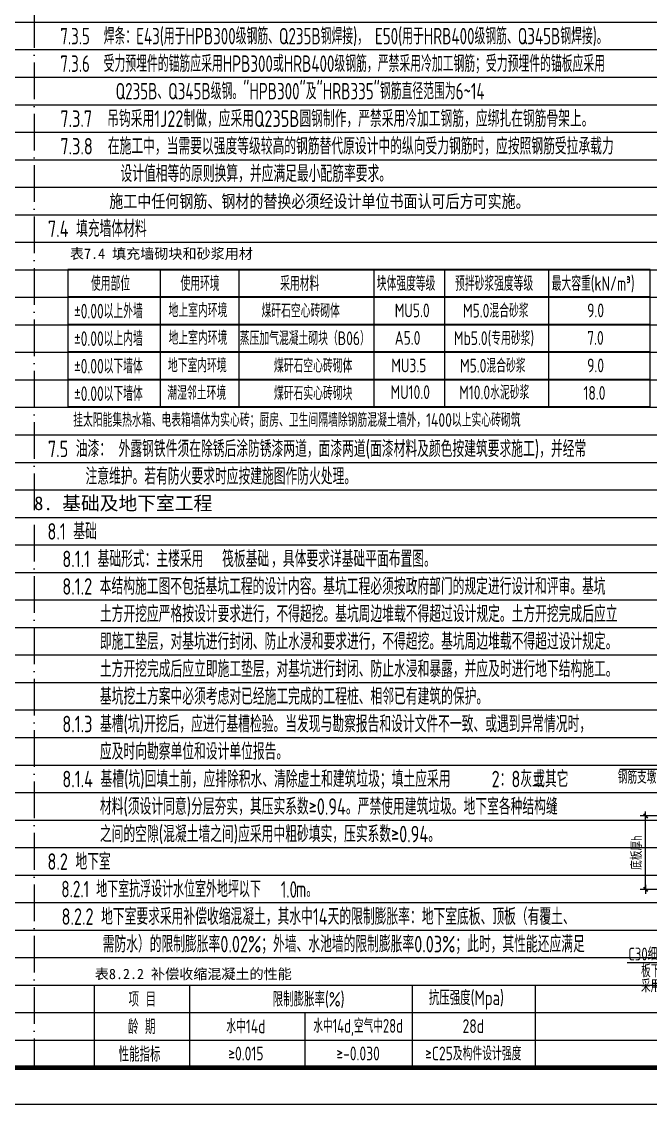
# Model space of a CAD drawing. Extents: x -1058961 to 23600, y -449123 to 2751847.
# Drawn here: x -721057 to -703923, y -12320 to 17193 of the extents above; entities that cross this region are included whole.
import ezdxf
from ezdxf.enums import TextEntityAlignment as Align

# ---------------------------------------------------------------- set-up
doc = ezdxf.new("R2010")
doc.units = 0
doc.header["$LTSCALE"] = 1000
doc.linetypes.add('D1', pattern=[14, 10, -2, 0, -2])
doc.linetypes.add('DASHED', pattern=[0.75, 0.5, -0.25])
doc.layers.get('0').update_dxf_attribs({"linetype": 'CONTINUOUS'})
doc.layers.get('DEFPOINTS').update_dxf_attribs({"linetype": 'CONTINUOUS'})
for name, color, linetype in [('C-SHET-TTLB', 11, 'CONTINUOUS'), ('S-DETL-DIM', 151, 'CONTINUOUS'), ('S-DETL-TEXT', 7, 'CONTINUOUS')]:
    doc.layers.add(name, color=color, linetype=linetype)
doc.layers.add('S-1-TEXT', color=7, linetype='CONTINUOUS', lineweight=18)
doc.layers.add('S-1-修改', color=23, linetype='CONTINUOUS', lineweight=18)
doc.styles.add('TS', font='tssdeng.shx', dxfattribs={"width": 0.7, "bigfont": 'tssdchn.shx'})
doc.styles.add('TSSD_REIN', font='tssdeng.shx', dxfattribs={"width": 0.7, "height": 300, "bigfont": 'tssdchn.shx'})
doc.styles.add('黑体', font='simhei.ttf')
doc.dimstyles.new('DIM25', dxfattribs={"dimtxt": 300, "dimasz": 0.8, "dimexe": 150, "dimexo": 150, "dimgap": 100, "dimtad": 1, "dimdec": 0, "dimlfac": 0.25, "dimrnd": 1, "dimzin": 0, "dimdsep": 46, "dimtxsty": 'TS', "dimblk": '_DIMX', "dimcen": 0, "dimclrd": 256, "dimclre": 256, "dimclrt": 43, "dimadec": 1, "dimazin": 0, "dimtfac": 1, "dimtdec": 0, "dimtix": 1, "dimtmove": 2, "dimatfit": 3, "dimldrblk": 'ARCHTICK', "dimfxl": 0, "dimtolj": 1, "dimtzin": 1, "dimarcsym": 0})

# ---------------------------------------------------------------- blocks, each defined once
blk = doc.blocks.new('_DIMX')
blk.add_line((-150, 0), (150, 0))
at = {"const_width": 50}
blk.add_lwpolyline([(-70, -70), (70, 70)], dxfattribs=at)
blk = doc.blocks.new('*D747')
at = {"layer": 'DEFPOINTS', "color": 0}
for p in [(-704050, -4459), (-702759, -4459), (-702759, -6459)]:
    blk.add_point(p, dxfattribs=at)
at = {"layer": 'S-DETL-DIM', "lineweight": -2}
for p, q in [((-702909, -4459), (-704200, -4459)), ((-704050, -6458), (-704050, -4460)), ((-702909, -6459), (-704200, -6459))]:
    blk.add_line(p, q, dxfattribs=at)
at = {"layer": 'S-DETL-DIM', "lineweight": -2, "xscale": 0.8, "yscale": 0.8, "zscale": 0.8}
for p, rotation in [((-704050, -4459), 90), ((-704050, -6459), 270)]:
    blk.add_blockref('_DIMX', p, dxfattribs=dict(at, rotation=rotation))
at = {"layer": 'S-DETL-DIM', "color": 43, "insert": (-704300, -5459), "char_height": 300, "attachment_point": 5, "rotation": 90, "style": 'TS'}
blk.add_mtext('\\A1;底板厚h', dxfattribs=at)
blk = doc.blocks.new('_ArchTick')
at = {"color": 0, "linetype": 'ByBlock', "const_width": 0.15}
blk.add_lwpolyline([(-0.5, -0.5), (0.5, 0.5)], dxfattribs=at)

msp = doc.modelspace()

# ---------------------------------------------------------------- linework, layer by layer
at = {"layer": 'C-SHET-TTLB'}
msp.add_lwpolyline([(-657802.31, 47080.13), (-657802.31, -12319.87), (-741902.31, -12319.87), (-741902.31, 47080.13)], close=True, dxfattribs=at)
at = {"layer": 'C-SHET-TTLB', "const_width": 120}
msp.add_lwpolyline([(-740062.31, 46080.13), (-658802.31, 46080.13), (-658802.31, -11319.87), (-740062.31, -11319.87)], close=True, dxfattribs=at)
at = {"layer": 'DEFPOINTS', "color": 252, "linetype": 'D1', "ltscale": 0.1}
msp.add_line((-720718.31, 42680.13), (-720718.31, -11319.87), dxfattribs=at)
at = {"layer": 'DEFPOINTS', "color": 252}
for p, q in [((-740062.31, 17180.13), (-665802.31, 17180.13)), ((-740062.31, 16430.13), (-665802.31, 16430.13)), ((-740062.31, 15680.13), (-665802.31, 15680.13)), ((-740062.31, 14930.13), (-665802.31, 14930.13)), ((-740062.31, 14180.13), (-665802.31, 14180.13)), ((-740062.31, 13430.13), (-665802.31, 13430.13)), ((-740062.31, 12680.13), (-665802.31, 12680.13)), ((-740062.31, 11930.13), (-665802.31, 11930.13)), ((-740062.31, 11180.13), (-665802.31, 11180.13)), ((-740062.31, 10430.13), (-665802.31, 10430.13)), ((-740062.31, 9680.13), (-665802.31, 9680.13)), ((-740062.31, 8930.13), (-665802.31, 8930.13)), ((-740062.31, 8180.13), (-665802.31, 8180.13)), ((-740062.31, 7430.13), (-665802.31, 7430.13)), ((-740062.31, 6680.13), (-665802.31, 6680.13)), ((-740062.31, 5930.13), (-665802.31, 5930.13)), ((-740062.31, 5180.13), (-665802.31, 5180.13)), ((-740062.31, 4430.13), (-665802.31, 4430.13)), ((-740062.31, 3680.13), (-665802.31, 3680.13)), ((-740062.31, 2930.13), (-665802.31, 2930.13)), ((-740062.31, 2180.13), (-665802.31, 2180.13)), ((-740062.31, 1430.13), (-665802.31, 1430.13)), ((-740062.31, 680.13), (-665802.31, 680.13)), ((-740062.31, -69.87), (-665802.31, -69.87)), ((-740062.31, -819.87), (-665802.31, -819.87)), ((-740062.31, -1569.87), (-665802.31, -1569.87)), ((-740062.31, -2319.87), (-665802.31, -2319.87)), ((-740062.31, -3069.87), (-665802.31, -3069.87)), ((-740062.31, -3819.87), (-665802.31, -3819.87)), ((-740062.31, -4569.87), (-665802.31, -4569.87)), ((-740062.31, -5319.87), (-665802.31, -5319.87)), ((-740062.31, -6069.87), (-665802.31, -6069.87)), ((-740062.31, -6819.87), (-665802.31, -6819.87)), ((-740062.31, -7569.87), (-665802.31, -7569.87)), ((-740062.31, -8319.87), (-665802.31, -8319.87)), ((-740062.31, -9069.87), (-665802.31, -9069.87)), ((-740062.31, -9819.87), (-665802.31, -9819.87)), ((-740062.31, -10569.87), (-665802.31, -10569.87))]:
    msp.add_line(p, q, dxfattribs=at)
at = {"layer": 'S-1-TEXT', "color": 2}
for p, q in [((-703929.68, 10440.02), (-719802.04, 10440.02)), ((-719802.04, 10440.02), (-719802.04, 6690.02)), ((-717282.36, 10440.02), (-717282.36, 6690.02)), ((-715136.56, 10440.02), (-715136.56, 6690.02)), ((-711459.84, 10440.02), (-711459.84, 6690.02)), ((-709530.33, 10440.02), (-709530.33, 6690.02)), ((-706694.75, 10440.02), (-706694.75, 6690.02)), ((-703929.68, 6690.02), (-703929.68, 10440.02)), ((-703929.68, 9690.02), (-719802.04, 9690.02)), ((-703929.68, 8940.02), (-719802.04, 8940.02)), ((-703929.68, 8190.02), (-719802.04, 8190.02)), ((-703929.68, 7440.02), (-719802.04, 7440.02)), ((-703929.68, 6690.02), (-719802.04, 6690.02)), ((-716470.11, -11319.87), (-716470.11, -9069.87)), ((-710404.48, -11319.87), (-710404.48, -9069.87)), ((-719071.67, -9819.87), (-707065.42, -9819.87)), ((-713331.04, -11319.87), (-713331.04, -9819.87)), ((-719071.67, -10569.87), (-707065.42, -10569.87)), ((-719071.67, -11319.87), (-707065.42, -11319.87))]:
    msp.add_line(p, q, dxfattribs=at)
msp.add_lwpolyline([(-707065.42, -9069.87), (-707065.42, -11319.87), (-719071.67, -11319.87), (-719071.67, -9069.87), (-707065.42, -9069.87)], dxfattribs=at)
at = {"layer": 'S-DETL-TEXT'}
for p, q in [((-704754.02, -3186.55), (-701270.55, -3186.55)), ((-701510.33, -8461.81), (-704552.57, -8461.81))]:
    msp.add_line(p, q, dxfattribs=at)

# ---------------------------------------------------------------- texts
at = {"layer": 'S-1-TEXT'}
for s, height, style, width, p in [('7.3.5  焊条：E43(用于HPB300级钢筋、Q235B钢焊接)， E50(用于HRB400级钢筋、Q345B钢焊接)。', 450, 'TS', 0.69, (-720002.71, 16572.56)), ('7.3.6  受力预埋件的锚筋应采用HPB300或HRB400级钢筋，严禁采用冷加工钢筋；受力预埋件的锚板应采用', 450, 'TS', 0.69, (-720002.71, 15822.56)), ('        Q235B、Q345B级钢。"HPB300"及"HRB335"钢筋直径范围为6~14', 450, 'TS', 0.69, (-720002.71, 15072.56)), ('7.3.7  吊钩采用1J22制做，应采用Q235B圆钢制作，严禁采用冷加工钢筋，应绑扎在钢筋骨架上。', 450, 'TS', 0.75, (-720002.71, 14322.56)), ('7.3.8  在施工中，当需要以强度等级较高的钢筋替代原设计中的纵向受力钢筋时，应按照钢筋受拉承载力', 450, 'TS', 0.75, (-720002.71, 13572.56)), ('        设计值相等的原则换算，并应满足最小配筋率要求。', 450, 'TS', 0.75, (-720002.71, 12822.56)), ('施工中任何钢筋、钢材的替换必须经设计单位书面认可后方可实施。', 350, '黑体', 0.8, (-718669.75, 12121.96)), ('7.4 填充墙体材料', 450, 'TS', 0.75, (-720340.88, 11322.56)), ('使用部位', 400, 'TS', 0.7, (-719164.86, 9854.09)), (' 使用环境', 400, 'TS', 0.7, (-716895.98, 9854.09)), ('采用材料', 400, 'TS', 0.7, (-714010.98, 9854.09)), ('块体强度等级', 400, 'TS', 0.7, (-711377.54, 9854.09)), ('预拌砂浆强度等级', 400, 'TS', 0.7, (-709243.79, 9854.09)), ('最大容重(kN/m\x8c3\x8d)', 400, 'TS', 0.7, (-706609.59, 9854.09)), ('%%P0.00以上外墙', 400, 'TS', 0.7, (-719628.69, 9102.43)), ('%%P0.00以上内墙', 400, 'TS', 0.7, (-719628.69, 8352.43)), ('%%P0.00以下墙体', 400, 'TS', 0.7, (-719628.69, 7602.43)), ('%%P0.00以下墙体', 400, 'TS', 0.7, (-719628.69, 6852.43)), ('7.5 油漆： 外露钢铁件须在除锈后涂防锈漆两道，面漆两道(面漆材料及颜色按建筑要求施工)，并经常', 450, 'TS', 0.75, (-720340.88, 5322.56)), ('     注意维护。若有防火要求时应按建施图作防火处理。', 450, 'TS', 0.75, (-720340.88, 4572.56)), ('8.1 基础', 450, 'TS', 0.75, (-720353.5, 3072.63)), ('8.1.1 基础形式：主楼采用         ，具体要求详基础平面布置图。', 450, 'TS', 0.75, (-719947.89, 2322.63)), ('8.1.2 本结构施工图不包括基坑工程的设计内容。基坑工程必须按政府部门的规定进行设计和评审。基坑', 450, 'TS', 0.75, (-719947.89, 1572.63)), ('     土方开挖应严格按设计要求进行，不得超挖。基坑周边堆载不得超过设计规定。土方开挖完成后应立', 450, 'TS', 0.75, (-719947.89, 822.63)), ('     即施工垫层，对基坑进行封闭、防止水浸和要求进行，不得超挖。基坑周边堆载不得超过设计规定。', 450, 'TS', 0.75, (-719947.89, 72.63)), ('     土方开挖完成后应立即施工垫层，对基坑进行封闭、防止水浸和暴露，并应及时进行地下结构施工。', 450, 'TS', 0.75, (-719947.89, -677.37)), ('     基坑挖土方案中必须考虑对已经施工完成的工程桩、相邻已有建筑的保护。', 450, 'TS', 0.75, (-719947.89, -1427.37)), ('8.1.3 基槽(坑)开挖后，应进行基槽检验。当发现与勘察报告和设计文件不一致、或遇到异常情况时，', 450, 'TS', 0.75, (-719947.89, -2177.37)), ('     应及时向勘察单位和设计单位报告。', 450, 'TS', 0.75, (-719947.89, -2927.37)), ('8.1.4 基槽(坑)回填土前，应排除积水、清除虚土和建筑垃圾；填土应采用           或其它', 450, 'TS', 0.75, (-719947.89, -3677.37)), ('     材料(须设计同意)分层夯实，其压实系数≥0.94。严禁使用建筑垃圾。地下室各种结构缝', 450, 'TS', 0.75, (-719947.89, -4427.37)), ('     之间的空隙(混凝土墙之间)应采用中粗砂填实，压实系数≥0.94。', 450, 'TS', 0.75, (-719947.89, -5177.37)), ('8.2 地下室', 450, 'TS', 0.75, (-720353.5, -5927.44)), ('8.2.1 地下室抗浮设计水位室外地坪以下     m。', 450, 'TS', 0.7, (-719976.34, -6675.92)), ('8.2.2 地下室要求采用补偿收缩混凝土，其水中14天的限制膨胀率：地下室底板、顶板（有覆土、', 450, 'TS', 0.75, (-719969.26, -7427.44)), ('       需防水）的限制膨胀率0.02%%%；外墙、水池墙的限制膨胀率0.03%%%；此时，其性能还应满足', 450, 'TS', 0.75, (-720283.07, -8177.44))]:
    msp.add_text(s, height=height, dxfattribs=dict(at, style=style, width=width)).set_placement(p)
at = {"layer": 'S-1-TEXT', "style": '黑体'}
for s, height, p in [('表7.4 填充墙砌块和砂浆用材', 281.25, (-719740.21, 10727.54)), ('8. 基础及地下室工程', 375, (-720718.31, 3878.66)), ('表8.2.2 补偿收缩混凝土的性能', 281.25, (-719062.66, -8906.11))]:
    msp.add_text(s, height=height, dxfattribs=at).set_placement(p)
at = {"layer": 'S-1-TEXT', "linetype": 'DASHED', "style": 'TS', "width": 0.75}
for s, p in [('项 目', (-718144.6, -9655.81)), ('限制膨胀率(%%%)', (-714215.5, -9655.81)), ('抗压强度(Mpa)', (-709960.14, -9615.24)), ('龄 期', (-718162.04, -10405.81)), ('性能指标', (-718412.42, -11155.81))]:
    msp.add_text(s, height=400, dxfattribs=at).set_placement(p)
at = {"layer": 'S-1-TEXT', "style": 'TS'}
for s, width, p in [('水中14d', 0.75, (-714945.28, -10382.37)), ('水中14d,空气中28d', 0.7, (-711886.59, -10367.95)), ('28d', 0.75, (-708747.89, -10375.16)), ('≥0.015', 0.75, (-714945.28, -11122.55)), ('≥-0.030', 0.75, (-711886.59, -11121.07)), ('≥C25及构件设计强度', 0.75, (-708747.89, -11122.55))]:
    msp.add_text(s, height=375, dxfattribs=dict(at, width=width)).set_placement(p, align=Align.CENTER)
at = {"layer": 'S-1-修改', "color": 0, "style": 'TS', "width": 0.75}
for s, height, p in [('地上室内环境', 375, (-717053.74, 9134.74)), ('地上室内环境', 375, (-717053.74, 8384.74)), ('地下室内环境', 375, (-717071.51, 7634.74)), ('潮湿邻土环境', 375, (-717086.29, 6884.74)), ('挂太阳能集热水箱、电表箱墙体为实心砖；厨房、卫生间隔墙除钢筋混凝土墙外，1400以上实心砖砌筑', 375, (-719652.93, 6146.51)), ('2：8灰土', 450, (-708248.32, -3677.37))]:
    msp.add_text(s, height=height, dxfattribs=at).set_placement(p)
at = {"layer": 'S-1-修改', "color": 1}
for s, height, style, width, p in [('煤矸石空心砖砌体', 375, 'TSSD_REIN', 0.75, (-714521.15, 9124.57)), ('MU5.0', 375, 'TS', 0.75, (-710888.18, 9134.74)), ('M5.0混合砂浆', 375, 'TS', 0.75, (-709028.2, 9127.52)), ('9.0', 375, 'TS', 0.75, (-705643.69, 9134.74)), ('蒸压加气混凝土砌块（B06）', 375, 'TS', 0.75, (-715113.16, 8374.57)), ('A5.0', 375, 'TS', 0.75, (-710888.18, 8384.74)), ('Mb5.0(专用砂浆)', 375, 'TS', 0.75, (-709275.44, 8377.52)), ('7.0', 375, 'TS', 0.75, (-705643.69, 8384.74)), ('煤矸石空心砖砌体', 375, 'TSSD_REIN', 0.75, (-714180.68, 7624.57)), ('MU3.5', 375, 'TS', 0.75, (-710981.87, 7634.74)), ('M5.0混合砂浆', 375, 'TS', 0.75, (-709109.69, 7627.52)), ('9.0', 375, 'TS', 0.75, (-705643.69, 7634.74)), ('煤矸石实心砖砌块', 375, 'TSSD_REIN', 0.75, (-714180.68, 6874.57)), ('MU10.0', 375, 'TS', 0.75, (-711003.11, 6906.17)), ('M10.0水泥砂浆', 375, 'TS', 0.75, (-709130.93, 6898.96)), ('18.0', 375, 'TS', 0.75, (-705745.03, 6884.74)), ('筏板基础', 450, 'TS', 0.75, (-715593.28, 2322.63)), ('1.0', 450, 'TS', 0.7, (-713993.26, -6687.71))]:
    msp.add_text(s, height=height, dxfattribs=dict(at, style=style, width=width)).set_placement(p)
at = {"layer": 'S-DETL-TEXT', "style": 'TS', "width": 0.75}
for s, p in [('钢筋支墩(@1000)焊接固定', (-704809.28, -3577.45)), ('C30细石混凝土混凝土板', (-704523.28, -8396.96)), ('板下设卷材防水层', (-704176.28, -8855.32)), ('采用JS卷材防水', (-704176.28, -9265.75))]:
    msp.add_text(s, height=350, dxfattribs=at).set_placement(p)

# ---------------------------------------------------------------- dimensions: what is measured, and where the dimension line sits
at = {"layer": 'S-DETL-DIM'}
dim = msp.add_linear_dim(base=(-704049.91, -4459.09), p1=(-702759.29, -6459.09), p2=(-702759.29, -4459.09), angle=90, text='底板厚h', dimstyle='DIM25', dxfattribs=at)
dim.commit()
dim.dimension.update_dxf_attribs({"geometry": '*D747', "text_midpoint": (-704299.91, -5459.09)})

doc.saveas('drawing.dxf')
